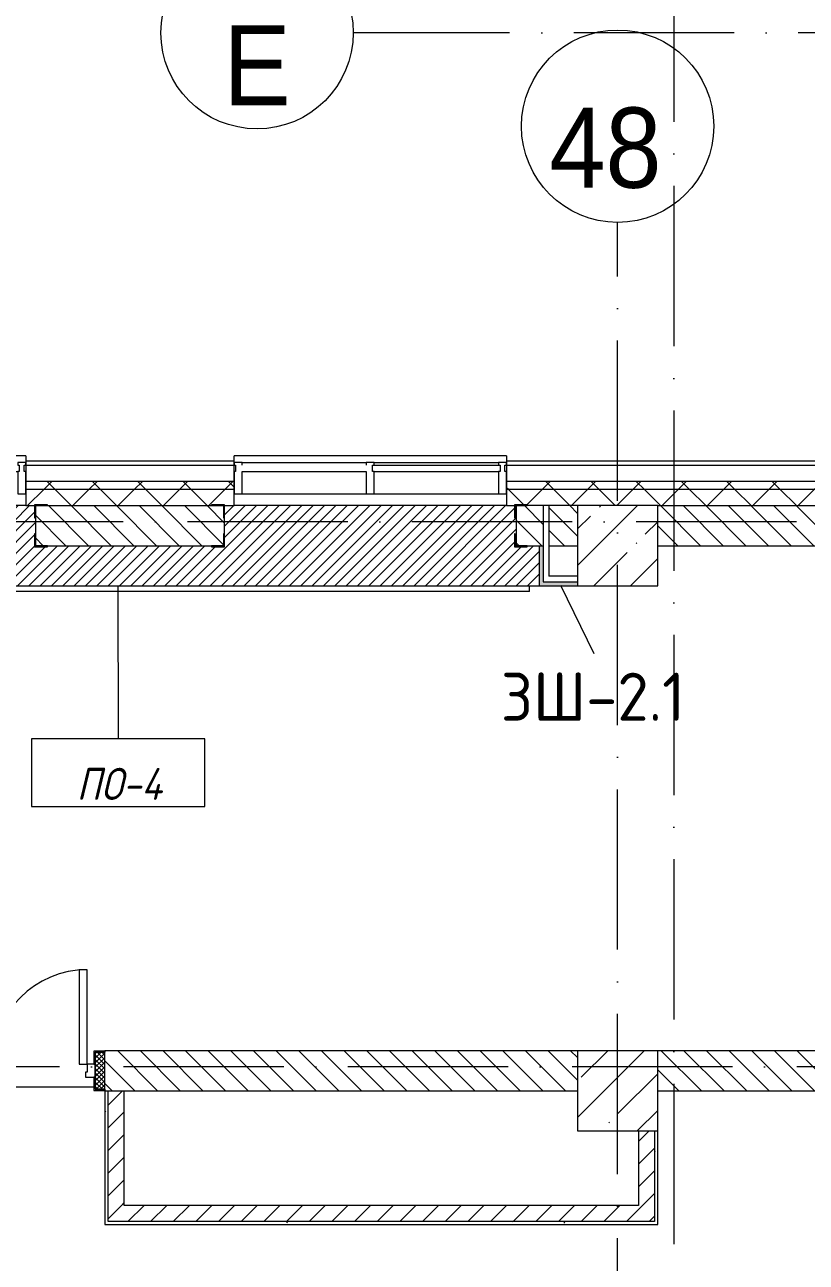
# Model space of a CAD drawing. Header units: millimetres. Extents: x -6467 to 105918, y -7090 to 92481.
# Drawn here: x 64900 to 69777, y 4761 to 12481 of the extents above; entities that cross this region are included whole.
import ezdxf

# ---------------------------------------------------------------- set-up
doc = ezdxf.new("R2010")
doc.units = ezdxf.units.MM
doc.linetypes.add('50_200_ШТРИХ_1Т_ш5_п1_п1_', pattern=[1400, 1000, -200, 0, -200])
doc.linetypes.add('IMPORT-200_ШТРИХ_ш1п0_6_ _3_', pattern=[128000, 80000, -48000])
for name, color, linetype, lineweight in [('A-DOOR', 7, 'Continuous', 9), ('A-DOOR-2', 7, 'Continuous', 5), ('A-DOOR-FRAM', 7, 'Continuous', 9), ('A-DOOR-FRAM-2', 7, 'Continuous', 5), ('A-FLOR', 7, 'Continuous', 9), ('A-FLOR-IDEN', 7, 'Continuous', 9), ('A-GLAZ', 7, 'Continuous', 5), ('A-GLAZ-CWMG', 7, 'Continuous', 9), ('A-GLAZ-CWMG-1', 7, 'Continuous', 20), ('A-WALL', 7, 'Continuous', 5), ('A-WALL-FNSH-1', 7, 'Continuous', 5), ('A-WALL-IDEN', 7, 'Continuous', 9), ('I-WALL', 7, 'Continuous', 5), ('S-COLS', 7, 'Continuous', 9), ('S-COLS-1', 7, 'Continuous', 5)]:
    doc.layers.add(name, color=color, linetype=linetype, lineweight=lineweight)
for name, color, linetype, lineweight, true_color in [('A-FLOR-PATT-1', 7, 'Continuous', 5, 0xd61c12), ('A-GENM-1', 7, 'Continuous', 9, 0xaaaaaa), ('A-GENM-2', 7, 'Continuous', 20, 0xaaaaaa), ('A-WALL-1', 7, 'Continuous', 5, 0x77b143), ('I-WALL-1', 7, 'Continuous', 5, 0x787878), ('мебель 2 этаж-1', 7, 'Continuous', 40, 0xaaaaaa), ('Оси-1', 7, 'Continuous', 20, 0xaaaaaa), ('Оси-2', 7, 'Continuous', 9, 0xaaaaaa), ('Оси-3', 7, '50_200_ШТРИХ_1Т_ш5_п1_п1_', 9, 0xaaaaaa), ('ТХ_функционал-7', 7, 'IMPORT-200_ШТРИХ_ш1п0_6_ _3_', 20, 0xaaaaaa)]:
    doc.layers.add(name, color=color, linetype=linetype, lineweight=lineweight, true_color=true_color)
doc.styles.add('Arial', font='arial.ttf', dxfattribs={"width": 0.9, "height": 500})
doc.styles.add('GOST Common', font='GOST_Common.ttf', dxfattribs={"height": 300})
doc.styles.add('GOST Common_I', font='GOST_Common Italic.ttf', dxfattribs={"width": 0.9, "height": 200})
pattern_1 = [(135, (0, 0), (-70.71068, -70.71068), [])]
pattern_2 = [(45, (0, 0), (-141.42136, 141.42136), []), (135, (0, 0), (-141.42136, -141.42136), [])]
pattern_3 = [(0, (0, 0), (406.4, 101.6), [6.706, -298.094, 6.706, -298.094, -1625.6]), (0, (0, 0), (406.4, 101.6), [-609.6, 6.706, -602.894, 6.706, -298.094, -711.2]), (0, (0, 0), (406.4, 101.6), [-1524, 6.706, -196.494, 6.706, -501.294]), (120, (152.4, 50.8), (-291.18818, 301.15272), [6.706, -298.094, 6.706, -298.094, -1625.6]), (120, (152.4, 50.8), (-291.18818, 301.15272), [-609.6, 6.706, -602.894, 6.706, -298.094, -711.2]), (120, (152.4, 50.8), (-291.18818, 301.15272), [-1524, 6.706, -196.494, 6.706, -501.294]), (240, (203.2, 254), (-115.21182, -402.75272), [6.706, -298.094, 6.706, -298.094, -1625.6]), (240, (203.2, 254), (-115.21182, -402.75272), [-609.6, 6.706, -602.894, 6.706, -298.094, -711.2]), (240, (203.2, 254), (-115.21182, -402.75272), [-1524, 6.706, -196.494, 6.706, -501.294])]
pattern_4 = [(45, (0, 0), (-70.71068, 70.71068), [])]

# ---------------------------------------------------------------- blocks, each defined once
blk = doc.blocks.new('BSC_Колонна _Прямоугольная - 500х500-V68-АИ_План этажа Радиаторы_2')
at = {"layer": 'S-COLS-1'}
h = blk.add_hatch(dxfattribs=at)
h.set_pattern_fill('FP_96', color=256, style=0, pattern_type=2)
h.set_pattern_definition([(45, (-68600, -5831.04), (-228.0985, 228.0985), []), (45, (-68371.9, -5831.04), (-228.0985, 228.0985), [403.225, -80.645, 6.706, -73.939])])
h.paths.add_polyline_path([(-250, -250), (250, -250), (250, 250), (-250, 250)])
for p, q in [((250, 250), (-250, 250)), ((-250, 250), (-250, -250)), ((250, -250), (250, 250)), ((-250, -250), (250, -250))]:
    blk.add_line(p, q, dxfattribs=at)
blk = doc.blocks.new('Прямоугольный импост - Импост структурный с накладкой - 180мм-22437099-АИ_План этажа Радиаторы_2')
at = {"layer": 'A-GLAZ-CWMG-1'}
for p, q in [((0, 17), (-50, 17)), ((-50, 17), (-50, 0)), ((-50, 0), (-40, 0)), ((-40, 0), (-40, -40)), ((-10, -40), (-10, 0)), ((-10, 0), (0, 0)), ((0, 0), (0, 17)), ((-40, -40), (-50, -40)), ((-50, -40), (-50, -180)), ((0, -40), (-10, -40)), ((0, -180), (0, -40)), ((-50, -180), (0, -180))]:
    blk.add_line(p, q, dxfattribs=at)
blk = doc.blocks.new('Прямоугольный импост - Импост структурный с накладкой - 180мм-22437111-АИ_План этажа Радиаторы_2')
at = {"layer": 'A-GLAZ-CWMG-1'}
for p, q in [((-50, 0), (-50, 17)), ((-50, 17), (0, 17)), ((0, 0), (-10, 0)), ((-10, 0), (-10, -40)), ((0, 17), (0, 0)), ((-50, -180), (-50, -40)), ((-10, -40), (0, -40)), ((0, -40), (0, -180)), ((0, -180), (-50, -180))]:
    blk.add_line(p, q, dxfattribs=at)
blk = doc.blocks.new('Прямоугольный импост - Импост структурный с накладкой - 180мм-V231-АИ_План этажа Радиаторы_2')
at = {"layer": 'A-GLAZ-CWMG'}
for p, q in [((49825, 55111), (49050, 55111)), ((49825, 54931), (49050, 54931)), ((49825, 54914), (49050, 54914))]:
    blk.add_line(p, q, dxfattribs=at)
blk = doc.blocks.new('Прямоугольный импост - Импост структурный с накладкой - 180мм-V232-АИ_План этажа Радиаторы_2')
at = {"layer": 'A-GLAZ-CWMG'}
for p, q in [((6637, 55111), (5862, 55111)), ((6637, 54914), (5862, 54914))]:
    blk.add_line(p, q, dxfattribs=at)
blk = doc.blocks.new('Прямоугольный импост - Импост структурный с накладкой - 180мм-V237-АИ_План этажа Радиаторы_2')
at = {"layer": 'A-GLAZ-CWMG-1'}
for p, q in [((-25, 0), (-25, 17)), ((-25, 17), (25, 17)), ((-15, 0), (-25, 0)), ((-15, -40), (-15, 0)), ((25, 17), (25, 0)), ((-25, -180), (-25, -40)), ((-25, -40), (-15, -40)), ((25, -40), (25, -180)), ((25, -180), (-25, -180))]:
    blk.add_line(p, q, dxfattribs=at)
blk = doc.blocks.new('Прямоугольный импост - Импост структурный с накладкой - 180мм-22437157-АИ_План этажа Радиаторы_2')
at = {"layer": 'A-GLAZ-CWMG-1'}
for p, q in [((0, 17), (-50, 17)), ((-50, 17), (-50, 0)), ((-50, 0), (-40, 0)), ((-40, 0), (-40, -40)), ((-10, -40), (-10, 0)), ((-10, 0), (0, 0)), ((0, 0), (0, 17)), ((-40, -40), (-50, -40)), ((-50, -40), (-50, -180)), ((0, -40), (-10, -40)), ((0, -180), (0, -40)), ((-50, -180), (0, -180))]:
    blk.add_line(p, q, dxfattribs=at)
blk = doc.blocks.new('BSC_Колонна _Прямоугольная - 500х500-V266-АИ_План этажа Радиаторы_2')
at = {"layer": 'S-COLS-1'}
h = blk.add_hatch(dxfattribs=at)
h.set_pattern_fill('FP_162', color=256, style=0, pattern_type=2)
h.set_pattern_definition([(45, (-68600, -9231.04), (-228.0985, 228.0985), []), (45, (-68371.9, -9231.04), (-228.0985, 228.0985), [403.225, -80.645, 6.706, -73.939])])
h.paths.add_polyline_path([(-250, -250), (250, -250), (250, 250), (-250, 250)])
for p, q in [((250, 250), (-250, 250)), ((-250, 250), (-250, -250)), ((250, -250), (250, 250)), ((-250, -250), (250, -250))]:
    blk.add_line(p, q, dxfattribs=at)
blk = doc.blocks.new('110_Дверь_СКБ_2Ст_Наружная1 - СОШ_Д-07_1760_1440_х2400мм_Все учебные помещения_ читальные залы_EIW30-25547983-АИ_План этажа Радиаторы_2')
at = {"layer": 'A-DOOR-2'}
h = blk.add_hatch(dxfattribs=at)
h.set_pattern_fill('FP_120', color=256, style=0, pattern_type=2)
h.set_pattern_definition([(135, (1456.41, 189.685), (-14.14214, -14.14214), []), (225, (1456.41, 189.685), (14.14214, -14.14214), [])])
h.paths.add_polyline_path([(839.5, -115), (899.5, -115), (899.5, 115), (839.5, 115)])
at = {"layer": 'A-DOOR-FRAM-2'}
h = blk.add_hatch(dxfattribs=at)
h.set_pattern_fill('FP_121', color=256, style=0, pattern_type=2)
h.set_pattern_definition([(45, (-666.384, 189.685), (-14.1421, 14.1421), []), (135, (-666.384, 189.685), (-14.1421, -14.1421), [])])
h.paths.add_polyline_path([(-860.5, -115), (-800.5, -115), (-800.5, 115), (-860.5, 115)])
at = {"layer": 'A-DOOR'}
for p, q in [((-750.5, 990), (-750.5, 40)), ((-700.5, 990), (-750.5, 990)), ((-700.5, 40), (-700.5, 990)), ((789.5, 630), (739.5, 630)), ((739.5, 630), (739.5, 40)), ((789.5, 40), (789.5, 630)), ((-750.5, 40), (-700.5, 40)), ((739.5, 40), (789.5, 40))]:
    blk.add_line(p, q, dxfattribs=at)
at = {"layer": 'A-DOOR-2'}
for p, q in [((-792.5, 123), (-862.5, 123)), ((-862.5, 123), (-862.5, 115)), ((-862.5, 115), (-800.5, 115)), ((-800.5, 115), (-800.5, 40)), ((-792.5, 40), (-792.5, 123)), ((901.5, 123), (831.5, 123)), ((831.5, 123), (831.5, 40)), ((839.5, 40), (839.5, 115)), ((839.5, 115), (901.5, 115)), ((901.5, 115), (901.5, 123)), ((-800.5, 40), (-792.5, 40)), ((831.5, 40), (839.5, 40)), ((-792.5, -40), (-800.5, -40)), ((-800.5, -40), (-800.5, -115)), ((-792.5, -123), (-792.5, -40)), ((839.5, -40), (831.5, -40)), ((831.5, -40), (831.5, -123)), ((839.5, -115), (839.5, -40)), ((-862.5, -115), (-862.5, -123)), ((-800.5, -115), (-862.5, -115)), ((-862.5, -123), (-792.5, -123)), ((831.5, -123), (901.5, -123)), ((901.5, -115), (839.5, -115)), ((901.5, -123), (901.5, -115))]:
    blk.add_line(p, q, dxfattribs=at)
for centre, radius, start, end in [((-750.5, 40), 950, 0, 90), ((789.5, 40), 590, 90, 180)]:
    blk.add_arc(centre, radius, start, end, dxfattribs=at)
at = {"layer": 'A-DOOR-FRAM'}
for p, q in [((-800.5, 115), (-860.5, 115)), ((-860.5, 115), (-860.5, -115)), ((-800.5, -115), (-800.5, 115)), ((899.5, 115), (839.5, 115)), ((839.5, 115), (839.5, -115)), ((899.5, -115), (899.5, 115)), ((-750.5, 40), (-800.5, 40)), ((-800.5, 40), (-800.5, -40)), ((-750.5, -10), (-750.5, 40)), ((789.5, 40), (789.5, -10)), ((839.5, 40), (789.5, 40)), ((839.5, -40), (839.5, 40)), ((-800.5, -40), (-740.5, -40)), ((-740.5, -10), (-750.5, -10)), ((-740.5, -40), (-740.5, -10)), ((789.5, -10), (779.5, -10)), ((779.5, -10), (779.5, -40)), ((779.5, -40), (839.5, -40)), ((-860.5, -115), (-800.5, -115)), ((839.5, -115), (899.5, -115))]:
    blk.add_line(p, q, dxfattribs=at)
blk = doc.blocks.new('Фахверк _газобетон торцы_361 - Фахверк _газобетон торцы_-25575124-АИ_План этажа Радиаторы_2')
at = {"layer": 'A-GENM-2'}
for p, q in [((89406, 11134.7), (89325, 11134.7)), ((89325, 11134.7), (89325, 11128.7)), ((89325, 11128.7), (89400, 11128.7)), ((89400, 11128.7), (89400, 11053.7)), ((89406, 11053.7), (89406, 11134.7)), ((89400, 11053.7), (89406, 11053.7)), ((89400, 10953.7), (89400, 10878.7)), ((89406, 10953.7), (89400, 10953.7)), ((89406, 10872.7), (89406, 10953.7)), ((89400, 10878.7), (89325, 10878.7)), ((89325, 10878.7), (89325, 10872.7)), ((89325, 10872.7), (89406, 10872.7))]:
    blk.add_line(p, q, dxfattribs=at)
blk = doc.blocks.new('Фахверк _газобетон торцы_362 - Фахверк _газобетон торцы_-25575144-АИ_План этажа Радиаторы_2')
at = {"layer": 'A-GENM-2'}
for p, q in [((89406, 11134.7), (89325, 11134.7)), ((89325, 11134.7), (89325, 11128.7)), ((89325, 11128.7), (89400, 11128.7)), ((89400, 11128.7), (89400, 11053.7)), ((89406, 11053.7), (89406, 11134.7)), ((89400, 11053.7), (89406, 11053.7)), ((89400, 10953.7), (89400, 10878.7)), ((89406, 10953.7), (89400, 10953.7)), ((89406, 10872.7), (89406, 10953.7)), ((89400, 10878.7), (89325, 10878.7)), ((89325, 10878.7), (89325, 10872.7)), ((89325, 10872.7), (89406, 10872.7))]:
    blk.add_line(p, q, dxfattribs=at)
blk = doc.blocks.new('Фахверк _газобетон торцы_364 - Фахверк _газобетон торцы_-25575184-АИ_План этажа Радиаторы_2')
at = {"layer": 'A-GENM-2'}
for p, q in [((89406, 11134.7), (89325, 11134.7)), ((89325, 11134.7), (89325, 11128.7)), ((89325, 11128.7), (89400, 11128.7)), ((89400, 11128.7), (89400, 11053.7)), ((89406, 11053.7), (89406, 11134.7)), ((89400, 11053.7), (89406, 11053.7)), ((89400, 10953.7), (89400, 10878.7)), ((89406, 10953.7), (89400, 10953.7)), ((89406, 10872.7), (89406, 10953.7)), ((89400, 10878.7), (89325, 10878.7)), ((89325, 10878.7), (89325, 10872.7)), ((89325, 10872.7), (89406, 10872.7))]:
    blk.add_line(p, q, dxfattribs=at)
blk = doc.blocks.new('Отлив_СКБ - Отлив витража-V405-АИ_План этажа Радиаторы_2')
at = {"layer": 'A-GLAZ'}
for p, q in [((0, 66), (0, 100)), ((1700, 100), (0, 100)), ((1700, 100), (1700, 66)), ((875, 2), (1650, 2)), ((825, 0), (50, 0)), ((1650, 0), (875, 0))]:
    blk.add_line(p, q, dxfattribs=at)
blk = doc.blocks.new('Отлив_СКБ - Отлив витража-V406-АИ_План этажа Радиаторы_2')
at = {"layer": 'A-GLAZ'}
for p, q in [((0, 66), (0, 100)), ((1700, 100), (0, 100)), ((1700, 100), (1700, 66)), ((50, 2), (1650, 2)), ((1650, 0), (50, 0))]:
    blk.add_line(p, q, dxfattribs=at)
blk = doc.blocks.new('мебель 2 этаж-28800768-АИ_План этажа Радиаторы_2')
at = {"layer": 'ТХ_функционал-7'}
blk.add_line((65971.5, 7571.2), (67595.5, 7571.2), dxfattribs=at)
blk = doc.blocks.new('Ось сетки - Круг_Ø6_00__ISO-2_5_0_9K_-17386508-АИ_План этажа Радиаторы_2')
at = {"layer": 'Оси-1'}
blk.add_circle((0, 0), 3, dxfattribs=at)
blk = doc.blocks.new('AAR_СКБ_Марка_Перекрытия_1 мм - Марка пола-27961726-АИ_План этажа Радиаторы_2')
at = {"layer": 'A-FLOR-IDEN'}
for p, q in [((2.723, 2.101), (-2.69, 2.101)), ((-2.69, 2.101), (-2.69, 0)), ((2.723, 0), (2.723, 2.101)), ((-2.69, 0), (2.723, 0))]:
    blk.add_line(p, q, dxfattribs=at)

msp = doc.modelspace()

# ---------------------------------------------------------------- hatches: boundary and pattern name
at = {"layer": 'A-FLOR-PATT-1'}
h = msp.add_hatch(dxfattribs=at)
h.set_pattern_fill('FP_294', color=256, style=0, pattern_type=2)
h.set_pattern_definition([(45, (65600, 9231.04), (-35.3553, 35.3553), [])])
h.paths.add_polyline_path([(67607.4, 8981), (68110, 8981), (68110, 9231), (68036.4, 9231), (68036.4, 9225), (67955.4, 9225), (67955.4, 9306), (67961.4, 9306), (67961.4, 9231), (67966.4, 9231), (67966.4, 9481), (67961.4, 9481), (67961.4, 9406), (67955.4, 9406), (67955.4, 9481), (66147.4, 9480.2), (66146.4, 9225), (66066.4, 9225), (66066.4, 9231), (65041.4, 9231), (65041.4, 9225), (64960.4, 9225), (64960.4, 9306), (64966.4, 9306), (64966.4, 9406), (64960.4, 9406), (64960.4, 9481), (63152.4, 9481), (63152.4, 9406), (63146.4, 9406), (63146.4, 9306), (63152.4, 9306), (63152.4, 9225), (63071.4, 9225), (63071.4, 9231), (62850, 9231), (62850, 8981), (65946.4, 8981)])
at = {"layer": 'A-WALL'}
h = msp.add_hatch(dxfattribs=at)
h.set_pattern_fill('FP_125', color=256, style=0, pattern_type=2)
h.set_pattern_definition(pattern_2)
h.paths.add_polyline_path([(71900, 9481), (74500, 9481), (74500, 9581), (67906, 9581), (67906, 9481), (71850, 9481)])
h.paths.add_polyline_path([(66206, 9481), (66206, 9581), (64906, 9581), (64906, 9481), (65946.4, 9481)])
h.paths.add_polyline_path([(62624.4, 9481), (63206, 9481), (63206, 9581), (61916, 9581), (61916, 9481), (62350, 9481)])
h.paths.add_polyline_path([(59850, 9481), (60216, 9481), (60216, 9581), (58901, 9581), (58901, 9481), (59350, 9481)])
h.paths.add_polyline_path([(55901, 9481), (57201, 9481), (57201, 9581), (55901, 9581), (55901, 9543)])
h.paths.add_polyline_path([(53850, 9481), (54201, 9481), (54201, 9581), (52906, 9581), (52906, 9481), (53488.9, 9481)])
h.paths.add_polyline_path([(50997.4, 9481), (51206, 9481), (51206, 9581), (49906, 9581), (49906, 9481), (50850, 9481)])
h.paths.add_polyline_path([(46906, 9481), (48206, 9481), (48206, 9581), (46906, 9581), (46906, 9543)])
h.paths.add_polyline_path([(45206, 9481), (45206, 9581), (43906, 9581), (43906, 9481), (44353.4, 9481)])
h.paths.add_polyline_path([(41850, 9481), (42206, 9481), (42206, 9581), (40906, 9581), (40906, 9481), (41350, 9481)])
h.paths.add_polyline_path([(37600, 9481), (39206, 9481), (39206, 9581), (37600, 9581), (37600, 9543)])
h.paths.add_polyline_path([(35217.9, 9481), (35900, 9481), (35900, 9581), (34600, 9581), (34600, 9481), (34800, 9481)])
h.paths.add_polyline_path([(26900, 9481), (26900, 9581), (23650, 9581), (23650, 9481), (26300, 9481)])
h = msp.add_hatch(dxfattribs=at)
h.set_pattern_fill('FP_125', color=256, style=0, pattern_type=2)
h.set_pattern_definition(pattern_2)
h.paths.add_polyline_path([(74251.4, 9581), (74400, 9581), (74400, 9631), (67906, 9631), (67906, 9581), (72590.4, 9581)])
h.paths.add_polyline_path([(66206, 9581), (66206, 9631), (64906, 9631), (64906, 9581), (65946.4, 9581)])
h.paths.add_polyline_path([(58901, 9581), (60216, 9581), (60216, 9631), (58901, 9631)])
h.paths.add_polyline_path([(63206, 9581), (63206, 9631), (61916, 9631), (61916, 9581), (62624.4, 9581)])
h.paths.add_polyline_path([(55980.4, 9581), (57201, 9581), (57201, 9631), (55901, 9631), (55901, 9581)])
h.paths.add_polyline_path([(54201, 9581), (54201, 9631), (52906, 9631), (52906, 9581)])
h.paths.add_polyline_path([(51206, 9581), (51206, 9631), (49906, 9631), (49906, 9581), (50997.4, 9581)])
h.paths.add_polyline_path([(48206, 9581), (48206, 9631), (46906, 9631), (46906, 9581), (47675.4, 9581)])
h.paths.add_polyline_path([(45206, 9581), (45206, 9631), (43906, 9631), (43906, 9581), (44353.4, 9581)])
h.paths.add_polyline_path([(37709.4, 9581), (39206, 9581), (39206, 9631), (37600, 9631), (37600, 9581)])
h.paths.add_polyline_path([(40906, 9581), (42206, 9581), (42206, 9631), (40906, 9631)])
h.paths.add_polyline_path([(35900, 9581), (35900, 9631), (34600, 9631), (34600, 9581)])
h.paths.add_polyline_path([(26082.4, 9581), (26900, 9581), (26900, 9631), (23700, 9631), (23700, 9581), (24421.4, 9581)])
at = {"layer": 'A-WALL-1'}
for points in [[(68135, 9006), (68135, 9231), (68110, 9231), (68110, 9006)], [(68350, 8981), (68350, 9006), (68110, 9006), (68110, 8981)]]:
    msp.add_hatch(color=256, dxfattribs=at).paths.add_polyline_path(points)
at = {"layer": 'I-WALL'}
h = msp.add_hatch(dxfattribs=at)
h.set_pattern_fill('FP_2', color=256, style=0, pattern_type=2)
h.set_pattern_definition(pattern_1)
h.paths.add_polyline_path([(71350, 9231), (71350, 9481), (68850, 9481), (68850, 9231), (69268.4, 9231)])
h.paths.add_polyline_path([(64966.4, 9231), (66146.4, 9231), (66146.4, 9481), (64966.4, 9481)])
h.paths.add_polyline_path([(67966.4, 9231), (68135, 9231), (68135, 9481), (67966.4, 9481)])
h.paths.add_polyline_path([(68170, 9231), (68350, 9231), (68350, 9481), (68170, 9481)])
h.paths.add_polyline_path([(60156.4, 9231), (60156.4, 9481), (59850, 9481), (59850, 9231)])
h.paths.add_polyline_path([(61976.4, 9231), (62195, 9231), (62195, 9481), (61976.4, 9481)])
h.paths.add_polyline_path([(62350, 9231), (62350, 9481), (62230, 9481), (62230, 9231)])
h.paths.add_polyline_path([(62850, 9231), (63146.4, 9231), (63146.4, 9481), (62850, 9481), (62850, 9400.2)])
h.paths.add_polyline_path([(59350, 9231), (59350, 9481), (59210, 9481), (59210, 9231), (59302.4, 9231)])
h.paths.add_polyline_path([(59175, 9231), (59175, 9481), (58961.4, 9481), (58961.4, 9231), (59150, 9231)])
h.paths.add_polyline_path([(55980.4, 9231), (57141.4, 9231), (57141.4, 9481), (55961.4, 9481), (55961.4, 9231)])
h.paths.add_polyline_path([(54141.4, 9231), (54141.4, 9481), (53850, 9481), (53850, 9231)])
h.paths.add_polyline_path([(50850, 9231), (51146.4, 9231), (51146.4, 9481), (50850, 9481), (50850, 9399.4)])
h.paths.add_polyline_path([(53190, 9231), (53350, 9231), (53350, 9481), (53190, 9481)])
h.paths.add_polyline_path([(50350, 9231), (50350, 9481), (50238.4, 9481), (50238.4, 9231)])
h.paths.add_polyline_path([(50203.4, 9231), (50203.4, 9481), (49966.4, 9481), (49966.4, 9231), (50178.4, 9231)])
h.paths.add_polyline_path([(53155, 9231), (53155, 9481), (52966.4, 9481), (52966.4, 9231), (53130, 9231)])
h.paths.add_polyline_path([(48146.4, 9231), (48146.4, 9481), (46966.4, 9481), (46966.4, 9231), (47675.4, 9231)])
h.paths.add_polyline_path([(44353.4, 9231), (45146.4, 9231), (45146.4, 9481), (44230, 9481), (44230, 9231)])
h.paths.add_polyline_path([(44195, 9231), (44195, 9481), (43965.8, 9481), (43965.8, 9231), (44170, 9231)])
h.paths.add_polyline_path([(41861.9, 9231), (42145.8, 9231), (42145.8, 9481), (41850, 9481), (41850, 9231)])
h.paths.add_polyline_path([(41031.4, 9231), (41175, 9231), (41175, 9481), (40966.4, 9481), (40966.4, 9231)])
h.paths.add_polyline_path([(39146.4, 9231), (39146.4, 9481), (38850, 9481), (38850, 9231), (38955.2, 9231)])
h.paths.add_polyline_path([(41210, 9231), (41350, 9231), (41350, 9481), (41210, 9481)])
h.paths.add_polyline_path([(37680, 9231), (37800, 9231), (37800, 9481), (37680, 9481)])
h.paths.add_polyline_path([(35300, 9231), (35840, 9231), (35840, 9481), (35300, 9481), (35300, 9363.8)])
h.paths.add_polyline_path([(38300, 9231), (38350, 9231), (38350, 9481), (38300, 9481)])
h.paths.add_polyline_path([(34800, 9231), (34800, 9481), (34688.4, 9481), (34688.4, 9231)])
h.paths.add_polyline_path([(26300, 9231), (26840, 9231), (26840, 9481), (26300, 9481)])
h = msp.add_hatch(dxfattribs=at)
h.set_pattern_fill('FP_2', color=256, style=0, pattern_type=2)
h.set_pattern_definition(pattern_1)
h.paths.add_polyline_path([(80895.3, 5831), (81150, 5831), (81150, 6081), (80890, 6081), (80890, 5831)])
h.paths.add_polyline_path([(79234.3, 5831), (79270, 5831), (79270, 6081), (75400, 6081), (75400, 5831), (79200, 5831)])
h.paths.add_polyline_path([(80050, 5831), (80190, 5831), (80190, 6081), (79970, 6081), (79970, 5831)])
h.paths.add_polyline_path([(74412, 5831), (74900, 5833), (74900, 6081), (74412, 6079), (74410, 5831)])
h.paths.add_polyline_path([(72648, 5831), (72648, 5833), (72648, 6081), (72400, 6081), (72400, 5831), (72590.4, 5831)])
h.paths.add_polyline_path([(71900, 5831), (71900, 6081), (71850, 6081), (71850, 5831)])
h.paths.add_polyline_path([(71350, 5831), (71350, 6081), (68850, 6081), (68850, 5831), (69268.4, 5831)])
h.paths.add_polyline_path([(62850, 5831), (63638, 5833), (63638, 6081), (62850, 6079), (62850, 5833)])
h.paths.add_polyline_path([(65402, 5831), (68350, 5831), (68350, 6081), (65402, 6079), (65400, 5831)])
h.paths.add_polyline_path([(62350, 5831), (62350, 6081), (59850, 6081), (59850, 5831)])
h.paths.add_polyline_path([(58910, 5831), (59350, 5831), (59350, 6081), (56302, 6079), (56302, 5831), (58350, 5831)])
h.paths.add_polyline_path([(54538, 5831), (54538, 5833), (54538, 6081), (53850, 6079), (53850, 5831)])
h.paths.add_polyline_path([(51770, 5831), (53350, 5831), (53350, 6081), (50850, 6081), (50850, 5831), (51750, 5831)])
h = msp.add_hatch(dxfattribs=at)
h.set_pattern_fill('FP_4', color=256, style=0, pattern_type=2)
h.set_pattern_definition(pattern_4)
h.paths.add_polyline_path([(65520, 5116), (65520, 5831), (65420, 5831), (65420, 5116)])
h = msp.add_hatch(dxfattribs=at)
h.set_pattern_fill('FP_4', color=256, style=0, pattern_type=2)
h.set_pattern_definition(pattern_4)
h.paths.add_polyline_path([(68830, 5016), (68830, 5581), (68730, 5581), (68730, 5016)])
h = msp.add_hatch(dxfattribs=at)
h.set_pattern_fill('FP_4', color=256, style=0, pattern_type=2)
h.set_pattern_definition(pattern_4)
h.paths.add_polyline_path([(68730, 5016), (68730, 5116), (65420, 5116), (65420, 5016), (65946.4, 5016)])
at = {"layer": 'I-WALL-1'}
h = msp.add_hatch(dxfattribs=at)
h.set_pattern_fill('FP_3', color=256, style=0, pattern_type=2)
h.set_pattern_definition(pattern_3)
h.paths.add_polyline_path([(65400, 5016), (65420, 5016), (65420, 5831), (65400, 5831), (65400, 5116)])
h = msp.add_hatch(dxfattribs=at)
h.set_pattern_fill('FP_3', color=256, style=0, pattern_type=2)
h.set_pattern_definition(pattern_3)
h.paths.add_polyline_path([(68850, 4996), (68850, 5581), (68830, 5581), (68830, 4996)])
h = msp.add_hatch(dxfattribs=at)
h.set_pattern_fill('FP_3', color=256, style=0, pattern_type=2)
h.set_pattern_definition(pattern_3)
h.paths.add_polyline_path([(68730, 4996), (68830, 4996), (68830, 5016), (65400, 5016), (65400, 4996), (65946.4, 4996)])

# ---------------------------------------------------------------- linework, layer by layer
at = {"layer": 'A-FLOR'}
for p, q in [((64906, 9481), (63206, 9481)), ((67906, 9481), (66206, 9481)), ((62850, 8981), (68110, 8981))]:
    msp.add_line(p, q, dxfattribs=at)
at = {"layer": 'A-FLOR-IDEN'}
msp.add_line((65480, 8981), (65483.4, 8025.5), dxfattribs=at)
at = {"layer": 'A-WALL'}
for p, q in [((66206, 9731), (64906, 9731)), ((74250, 9731), (67906, 9731)), ((66206, 9631), (64906, 9631)), ((66206, 9581), (64906, 9581)), ((74350, 9631), (67906, 9631)), ((74400, 9581), (67906, 9581)), ((64966.4, 9481), (64966.4, 9231)), ((66146.4, 9231), (66146.4, 9481)), ((68350, 9481), (67966.4, 9481)), ((67966.4, 9481), (67966.4, 9231)), ((68135, 9481), (68135, 9006)), ((68170, 9481), (68170, 9041)), ((64966.4, 9231), (66146.4, 9231)), ((67966.4, 9231), (68135, 9231)), ((68170, 9231), (68350, 9231)), ((68850, 9231), (71350, 9231)), ((68350, 9041), (68170, 9041)), ((68050, 8946), (68050, 8981)), ((68135, 9006), (68350, 9006)), ((68050, 8946), (62910, 8946)), ((68350, 6081), (65400, 6081)), ((71350, 6081), (68850, 6081)), ((65400, 5831), (68350, 5831)), ((65420, 5016), (65420, 5831)), ((68850, 5831), (71350, 5831)), ((68830, 5581), (68830, 5016)), ((68830, 5016), (65420, 5016))]:
    msp.add_line(p, q, dxfattribs=at)
at = {"layer": 'A-WALL-FNSH-1'}
for p, q in [((66206, 9758), (64906, 9758)), ((64906, 9758), (64906, 9481)), ((66206, 9481), (66206, 9758)), ((74223, 9758), (67906, 9758)), ((67906, 9758), (67906, 9481)), ((64906, 9481), (66206, 9481)), ((67906, 9481), (67966.4, 9481)), ((68850, 9481), (71350, 9481)), ((68110, 9231), (68110, 8981)), ((68110, 8981), (68350, 8981)), ((65400, 5831), (65400, 4996)), ((65520, 5116), (65520, 5831)), ((68730, 5581), (68730, 5116)), ((68850, 4996), (68850, 5581)), ((68730, 5116), (65520, 5116)), ((65400, 4996), (68850, 4996))]:
    msp.add_line(p, q, dxfattribs=at)
at = {"layer": 'A-WALL-IDEN'}
msp.add_line((68244.5, 8984.6), (68452.1, 8559.4), dxfattribs=at)
at = {"layer": 'Оси-3'}
for p, q in [((68950, 91281), (68950, -5889.7)), ((93128, 12431), (66949.8, 12431)), ((68600, -5889.7), (68600, 11248.1)), ((104718, 9381), (-5267.3, 9381)), ((90318.8, 5981), (-5267.3, 5981))]:
    msp.add_line(p, q, dxfattribs=at)

# ---------------------------------------------------------------- block references
at = {"layer": 'A-DOOR-2'}
msp.add_blockref('110_Дверь_СКБ_2Ст_Наружная1 - СОШ_Д-07_1760_1440_х2400мм_Все учебные помещения_ читальные залы_EIW30-25547983-АИ_План этажа Радиаторы_2', (64500.5, 5956), dxfattribs=at)
at = {"layer": 'A-FLOR-IDEN', "xscale": 199.9999999999999, "yscale": 199.9999999999999, "zscale": 199.9999999999999}
msp.add_blockref('AAR_СКБ_Марка_Перекрытия_1 мм - Марка пола-27961726-АИ_План этажа Радиаторы_2', (65480, 7605.3), dxfattribs=at)
at = {"layer": 'A-GENM-1', "rotation": 180}
for name, p in [('Фахверк _газобетон торцы_364 - Фахверк _газобетон торцы_-25575184-АИ_План этажа Радиаторы_2', (154366.4, 20359.8)), ('Фахверк _газобетон торцы_362 - Фахверк _газобетон торцы_-25575144-АИ_План этажа Радиаторы_2', (157361.4, 20359.8))]:
    msp.add_blockref(name, p, dxfattribs=at)
at = {"layer": 'A-GENM-1'}
msp.add_blockref('Фахверк _газобетон торцы_361 - Фахверк _газобетон торцы_-25575124-АИ_План этажа Радиаторы_2', (-23258.6, -1647.7), dxfattribs=at)
at = {"layer": 'A-GLAZ'}
for name, p in [('Отлив_СКБ - Отлив витража-V406-АИ_План этажа Радиаторы_2', (63206, 9692)), ('Отлив_СКБ - Отлив витража-V405-АИ_План этажа Радиаторы_2', (66206, 9692))]:
    msp.add_blockref(name, p, dxfattribs=at)
at = {"layer": 'A-GLAZ-CWMG'}
for name, p in [('Прямоугольный импост - Импост структурный с накладкой - 180мм-22437099-АИ_План этажа Радиаторы_2', (64906, 9734)), ('Прямоугольный импост - Импост структурный с накладкой - 180мм-22437157-АИ_План этажа Радиаторы_2', (67906, 9734))]:
    msp.add_blockref(name, p, dxfattribs=at)
at = {"layer": 'A-GLAZ-CWMG', "extrusion": (0, 0, -1)}
for name, p in [('Прямоугольный импост - Импост структурный с накладкой - 180мм-22437111-АИ_План этажа Радиаторы_2', (-66206, 9734)), ('Прямоугольный импост - Импост структурный с накладкой - 180мм-V237-АИ_План этажа Радиаторы_2', (-67056, 9734))]:
    msp.add_blockref(name, p, dxfattribs=at)
at = {"layer": 'A-GLAZ-CWMG', "rotation": 180}
for name, p in [('Прямоугольный импост - Импост структурный с накладкой - 180мм-V232-АИ_План этажа Радиаторы_2', (72893, 64665.1)), ('Прямоугольный импост - Импост структурный с накладкой - 180мм-V231-АИ_План этажа Радиаторы_2', (116906, 64665.1))]:
    msp.add_blockref(name, p, dxfattribs=at)
at = {"layer": 'S-COLS'}
for name, p in [('BSC_Колонна _Прямоугольная - 500х500-V266-АИ_План этажа Радиаторы_2', (68600, 9231)), ('BSC_Колонна _Прямоугольная - 500х500-V68-АИ_План этажа Радиаторы_2', (68600, 5831))]:
    msp.add_blockref(name, p, dxfattribs=at)
at = {"layer": 'мебель 2 этаж-1'}
msp.add_blockref('мебель 2 этаж-28800768-АИ_План этажа Радиаторы_2', (-2263.5, -1715.2), dxfattribs=at)
at = {"layer": 'Оси-1', "xscale": 199.9999999999999, "yscale": 199.9999999999999, "zscale": 199.9999999999999, "rotation": 89.99999999999982}
msp.add_blockref('Ось сетки - Круг_Ø6_00__ISO-2_5_0_9K_-17386508-АИ_План этажа Радиаторы_2', (66349.8, 12431), dxfattribs=at)
at = {"layer": 'Оси-1', "xscale": 199.9999999999999, "yscale": 199.9999999999999, "zscale": 199.9999999999999}
msp.add_blockref('Ось сетки - Круг_Ø6_00__ISO-2_5_0_9K_-17386508-АИ_План этажа Радиаторы_2', (68600, 11848.1), dxfattribs=at)

# ---------------------------------------------------------------- texts
at = {"layer": 'A-FLOR-IDEN', "insert": (65490.2, 7745.1), "char_height": 200, "width": 572.4, "attachment_point": 5, "line_spacing_factor": 1.022766, "style": 'GOST Common_I'}
msp.add_mtext('\\pt180,360,540,720,900,1080,1260,1440,1620,1800,1980,2160,2340,2520,2700,2880,3060,3240,3420,3600,3780,3960,4140,4320,4500,4680,4860,5040,5220,5400,5580,5760;ПО-4', dxfattribs=at)
at = {"layer": 'A-WALL-IDEN', "insert": (68446.1, 8438.9), "char_height": 300, "width": 1190, "attachment_point": 2, "line_spacing_factor": 1.022766, "style": 'GOST Common'}
msp.add_mtext('\\pt80.001,159.999,240,320.001,399.999,480,560.001,639.999,720,800.001,879.999,960,1040.001,1119.999,1200,1280.001,1359.999,1440,1520.001,1599.999,1680,1760.001,1839.999,1920,2000.001,2079.999,2160,2240.001,2319.999,2400,2480.001,2559.999;ЗШ-2.1', dxfattribs=at)
at = {"layer": 'Оси-2', "char_height": 500, "attachment_point": 5, "line_spacing_factor": 0.936439, "style": 'Arial'}
for s, insert, width in [('\\pt2286,4572,6858,9144,11430,13716,16002,18288,20574,22860,25146,27432,29718,32004,34290,36576,38862,41148,43434,45720,48006,50292,52578,54864,57150,59436,61722,64008,66294,68580,70866,73152;Е', (66349.6, 12228.2), 428.4), ('\\pt2286,4572,6858,9144,11430,13716,16002,18288,20574,22860,25146,27432,29718,32004,34290,36576,38862,41148,43434,45720,48006,50292,52578,54864,57150,59436,61722,64008,66294,68580,70866,73152;48', (68524, 11710.7), 702)]:
    msp.add_mtext(s, dxfattribs=dict(at, insert=insert, width=width))

doc.saveas('drawing.dxf')
